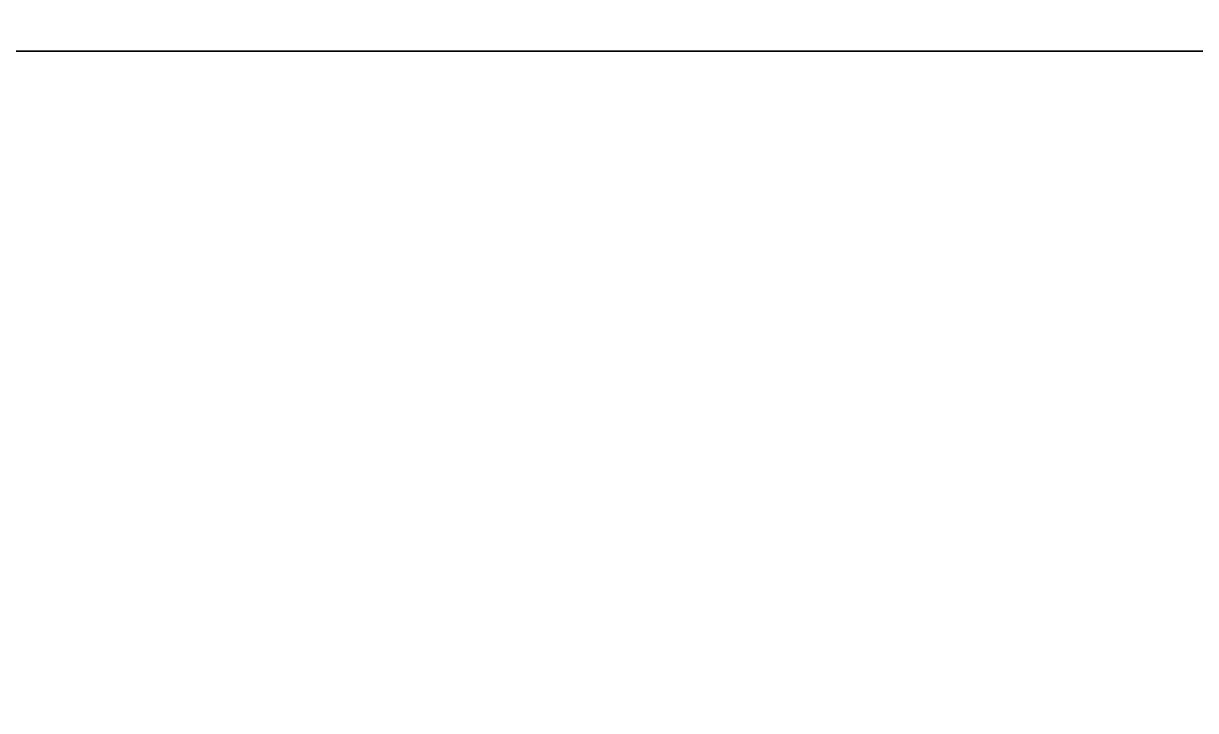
# Model space of a CAD drawing. Extents: x 0 to 2825, y -3457 to 0.
# Drawn here: x 417.46 to 431.31, y -1294.79 to -1286.67 of the extents above; entities that cross this region are included whole.
import ezdxf

# ---------------------------------------------------------------- set-up
doc = ezdxf.new("R2010")
doc.units = 0
for name, color, linetype in [('LAYER0', 7, 'CONTINUOUS'), ('LAYER1', 7, 'CONTINUOUS'), ('LAYER3', 253, 'CONTINUOUS'), ('LAYER35', 253, 'CONTINUOUS'), ('LAYER594', 253, 'CONTINUOUS'), ('LAYER690', 253, 'CONTINUOUS'), ('LAYER693', 253, 'CONTINUOUS')]:
    doc.layers.add(name, color=color, linetype=linetype)

msp = doc.modelspace()

# ---------------------------------------------------------------- linework, layer by layer
at = {"layer": 'LAYER0', "invisible_edges": 1}
for points in [[(2825, 0), (0, -3457), (0, 0), (2825, 0)], [(2825, -3457, 5), (0, 0, 5), (0, -3457, 5), (2825, -3457, 5)], [(0, 0, 5), (2825, -3457, 5), (2825, 0, 5), (0, 0, 5)], [(0, -3457), (2825, 0), (2825, -3457), (0, -3457)]]:
    msp.add_3dface(points, dxfattribs=at)
at = {"layer": 'LAYER3', "invisible_edges": 1}
for points in [[(150, -1295, 1335), (500, -1277, 1335), (500, -1295, 1335), (150, -1295, 1335)], [(500, -1277, 1335), (150, -1295, 1335), (150, -1277, 1335), (500, -1277, 1335)], [(150, -1277, 2550), (500, -1295, 2550), (500, -1277, 2550), (150, -1277, 2550)], [(500, -1295, 2550), (150, -1277, 2550), (150, -1295, 2550), (500, -1295, 2550)]]:
    msp.add_3dface(points, dxfattribs=at)
at = {"layer": 'LAYER35', "invisible_edges": 1}
for points in [[(127, -1287, 2550), (472, -1305, 2550), (127, -1305, 2550), (127, -1287, 2550)], [(472, -1305, 2550), (127, -1287, 2550), (472, -1287, 2550), (472, -1305, 2550)], [(472, -1287, 2620), (127, -1305, 2620), (472, -1305, 2620), (472, -1287, 2620)], [(127, -1305, 2620), (472, -1287, 2620), (127, -1287, 2620), (127, -1305, 2620)], [(127, -1287, 2550), (472, -1287, 2620), (472, -1287, 2550), (127, -1287, 2550)], [(472, -1287, 2620), (127, -1287, 2550), (127, -1287, 2620), (472, -1287, 2620)]]:
    msp.add_3dface(points, dxfattribs=at)
at = {"layer": 'LAYER594', "invisible_edges": 1}
for points in [[(150, -1295, 75), (500, -1277, 75), (500, -1295, 75), (150, -1295, 75)], [(500, -1277, 75), (150, -1295, 75), (150, -1277, 75), (500, -1277, 75)], [(150, -1277, 575), (500, -1295, 575), (500, -1277, 575), (150, -1277, 575)], [(500, -1295, 575), (150, -1277, 575), (150, -1295, 575), (500, -1295, 575)]]:
    msp.add_3dface(points, dxfattribs=at)
at = {"layer": 'LAYER690', "invisible_edges": 1}
for points in [[(150, -1277, 575), (520, -1877, 575), (150, -1877, 575), (150, -1277, 575)], [(520, -1877, 575), (150, -1277, 575), (520, -1277, 575), (520, -1877, 575)], [(520, -1277, 593), (150, -1877, 593), (520, -1877, 593), (520, -1277, 593)], [(150, -1877, 593), (520, -1277, 593), (150, -1277, 593), (150, -1877, 593)]]:
    msp.add_3dface(points, dxfattribs=at)
at = {"layer": 'LAYER693', "invisible_edges": 1}
for points in [[(150, -1287, 5), (492, -1287, 75), (492, -1287, 5), (150, -1287, 5)], [(492, -1287, 75), (150, -1287, 5), (150, -1287, 75), (492, -1287, 75)], [(150, -1305, 75), (492, -1287, 75), (150, -1287, 75), (150, -1305, 75)], [(492, -1287, 75), (150, -1305, 75), (492, -1305, 75), (492, -1287, 75)], [(492, -1305, 5), (150, -1287, 5), (492, -1287, 5), (492, -1305, 5)], [(150, -1287, 5), (492, -1305, 5), (150, -1305, 5), (150, -1287, 5)]]:
    msp.add_3dface(points, dxfattribs=at)

# ---------------------------------------------------------------- meshes
at = {"layer": 'LAYER1'}
mesh = msp.add_polymesh((5, 2), dxfattribs=at)
for k, corner in enumerate([(2675, -150, 2599), (150, -150, 2599), (2675, -3307, 2599), (2675, -150, 2599), (150, -3307, 2599), (2675, -3307, 2599), (150, -150, 2599), (150, -3307, 2599), (0, 0, 2599), (0, -3457, 2599)]):
    mesh.set_mesh_vertex(divmod(k, 2), corner)

doc.saveas('drawing.dxf')
